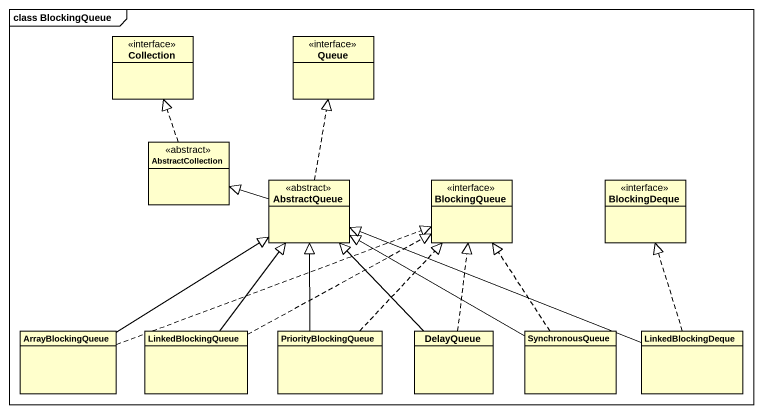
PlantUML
@startuml
mainframe class BlockingQueue
hide circle
hide empty members
class Collection <<interface>>
class "Queue" as Queue_ <<interface>>
class AbstractCollection <<abstract>>
class AbstractQueue <<abstract>>
class BlockingQueue <<interface>>
class BlockingDeque <<interface>>
class ArrayBlockingQueue
class LinkedBlockingQueue
class PriorityBlockingQueue
class DelayQueue
class SynchronousQueue
class LinkedBlockingDeque
AbstractCollection .up.|> Collection
AbstractQueue .up.|> Queue_
AbstractQueue -left-|> AbstractCollection
ArrayBlockingQueue -up-|> AbstractQueue
ArrayBlockingQueue .right.|> BlockingQueue
LinkedBlockingQueue -up-|> AbstractQueue
LinkedBlockingQueue .right.|> BlockingQueue
PriorityBlockingQueue -up-|> AbstractQueue
PriorityBlockingQueue .up.|> BlockingQueue
DelayQueue -up-|> AbstractQueue
DelayQueue .up.|> BlockingQueue
SynchronousQueue -left-|> AbstractQueue
SynchronousQueue .up.|> BlockingQueue
LinkedBlockingDeque -left-|> AbstractQueue
LinkedBlockingDeque .up.|> BlockingDeque
@enduml
